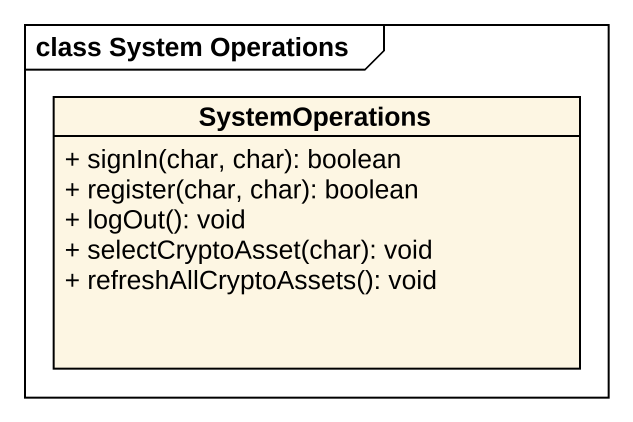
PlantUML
@startuml
mainframe class System Operations
hide circle
hide empty members
skinparam classAttributeIconSize 0
class SystemOperations {
  + signIn(char, char): boolean
  + register(char, char): boolean
  + logOut(): void
  + selectCryptoAsset(char): void
  + refreshAllCryptoAssets(): void
}
@enduml
